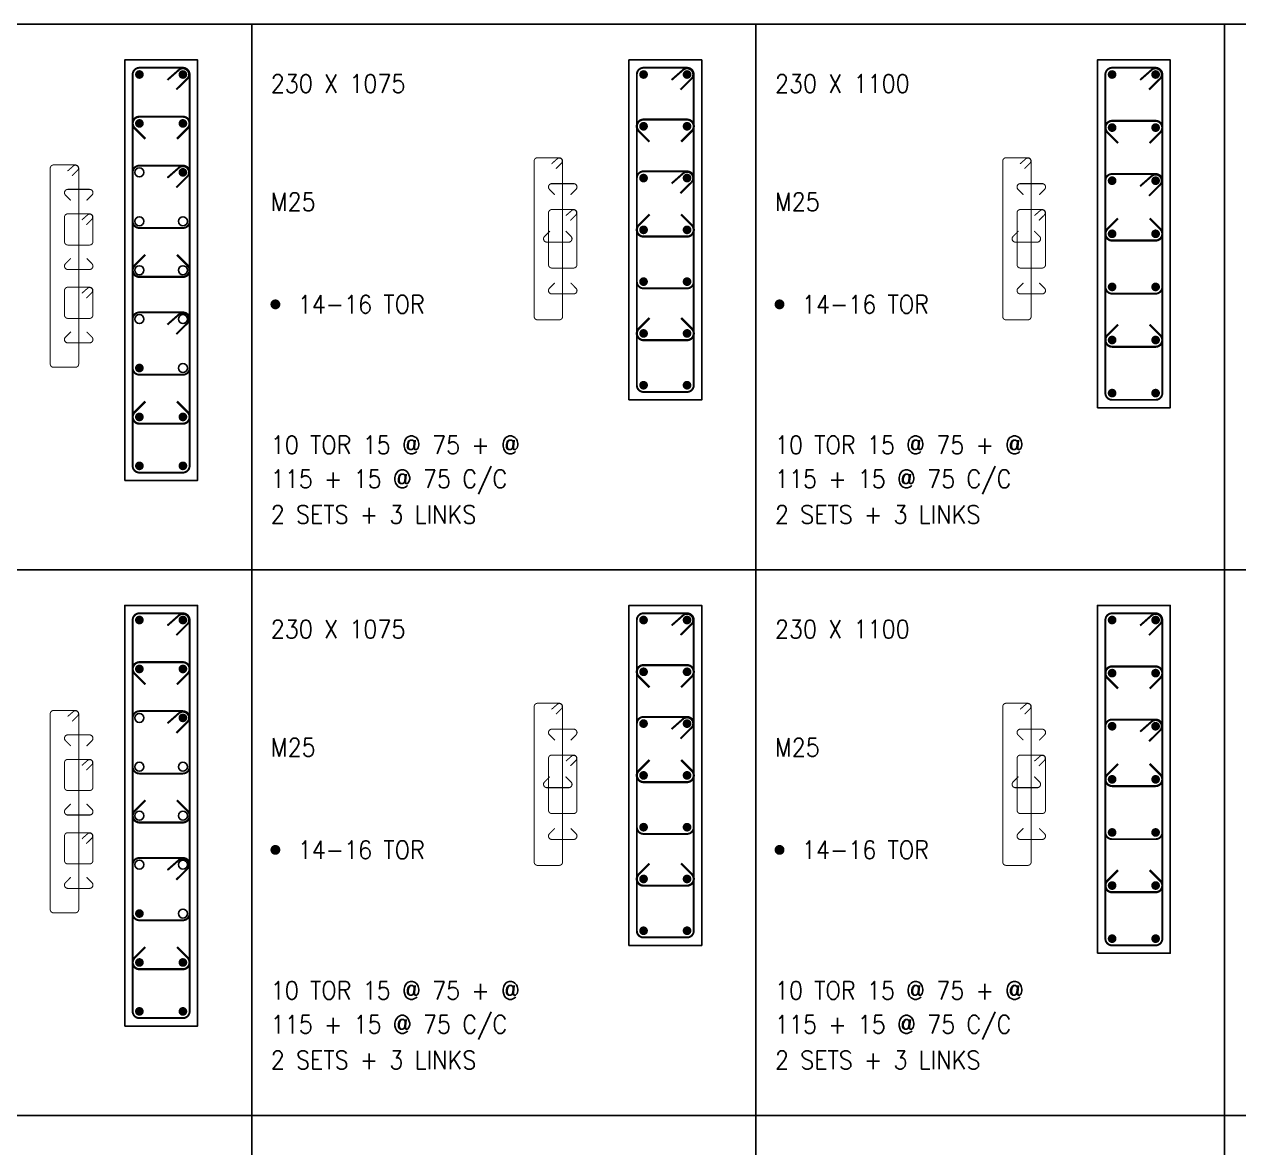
# Model space of a CAD drawing. Extents: x -200722 to 834823, y -494970 to 88783.
# Drawn here: x 376544 to 391900, y -69310 to -55100 of the extents above; entities that cross this region are included whole.
import ezdxf
from ezdxf.enums import TextEntityAlignment as Align

# ---------------------------------------------------------------- set-up
doc = ezdxf.new("R2010")
doc.units = 0
doc.header["$LTSCALE"] = 100
doc.header["$MEASUREMENT"] = 0
for name, color, linetype in [('5', 4, 'CONTINUOUS'), ('COL. SHED. STEEL.', 6, 'CONTINUOUS'), ('column', 240, 'CONTINUOUS'), ('STEEL', 6, 'CONTINUOUS'), ('TEXT', 2, 'CONTINUOUS')]:
    doc.layers.add(name, color=color, linetype=linetype)
doc.styles.add('ROMANS', font='romans.shx')

msp = doc.modelspace()

# ---------------------------------------------------------------- linework, layer by layer
at = {"layer": '5', "color": 7, "lineweight": -2}
for p, q in [((330496.4, -55100.4), (412446.4, -55100.4)), ((379420.1, -104400.4), (379420.1, -55100.4)), ((385794.9, -104400.4), (385794.9, -55100.4)), ((391719.8, -104400.4), (391719.8, -55100.4)), ((330496.4, -62000.4), (412446.4, -62000.4)), ((330496.4, -68900.4), (412446.4, -68900.4))]:
    msp.add_line(p, q, dxfattribs=at)
at = {"layer": 'COL. SHED. STEEL.', "color": 140, "linetype": 'Continuous'}
for points, const_width in [([(377999.2, -57676.9), (378549.2, -57676.9, 0.4142136), (378634.2, -57591.9), (378634.2, -56973.1, 0.4142136), (378549.2, -56888.1), (377999.2, -56888.1, 0.4142136), (377914.2, -56973.1), (377914.2, -57591.9, 0.4142136)], 25), ([(384374, -58440.6), (384924, -58440.6, 0.4142136), (385009, -58355.6), (385009, -57045.6, 0.4142136), (384924, -56960.6), (384374, -56960.6, 0.4142136), (384289, -57045.6), (384289, -58355.6, 0.4142136)], 25), ([(390298.8, -58507.3), (390848.8, -58507.3, 0.4142136), (390933.8, -58422.3), (390933.8, -57078.9, 0.4142136), (390848.8, -56993.9), (390298.8, -56993.9, 0.4142136), (390213.8, -57078.9), (390213.8, -58422.3, 0.4142136)], 25), ([(377094.3, -57892.3), (377369.3, -57892.3, 0.4142136), (377411.8, -57849.8), (377411.8, -57540.4, 0.4142136), (377369.3, -57497.9), (377094.3, -57497.9, 0.4142136), (377051.8, -57540.4), (377051.8, -57849.8, 0.4142136)], 12.5), ([(383214.6, -58183.5), (383489.6, -58183.5, 0.4142136), (383532.1, -58141), (383532.1, -57486, 0.4142136), (383489.6, -57443.5), (383214.6, -57443.5, 0.4142136), (383172.1, -57486), (383172.1, -58141, 0.4142136)], 12.5), ([(389139.4, -58183.5), (389414.4, -58183.5, 0.4142136), (389456.9, -58141), (389456.9, -57486, 0.4142136), (389414.4, -57443.5), (389139.4, -57443.5, 0.4142136), (389096.9, -57486), (389096.9, -58141, 0.4142136)], 12.5), ([(377094.3, -58820.4), (377369.3, -58820.4, 0.4142136), (377411.8, -58777.9), (377411.8, -58468.6, 0.4142136), (377369.3, -58426.1), (377094.3, -58426.1, 0.4142136), (377051.8, -58468.6), (377051.8, -58777.9, 0.4142136)], 12.5), ([(377999.2, -59533.1), (378549.2, -59533.1, 0.4142136), (378634.2, -59448.1), (378634.2, -58829.4, 0.4142136), (378549.2, -58744.4), (377999.2, -58744.4, 0.4142136), (377914.2, -58829.4), (377914.2, -59448.1, 0.4142136)], 25), ([(377999.2, -64576.9), (378549.2, -64576.9, 0.4142136), (378634.2, -64491.9), (378634.2, -63873.1, 0.4142136), (378549.2, -63788.1), (377999.2, -63788.1, 0.4142136), (377914.2, -63873.1), (377914.2, -64491.9, 0.4142136)], 25), ([(384374, -65340.6), (384924, -65340.6, 0.4142136), (385009, -65255.6), (385009, -63945.6, 0.4142136), (384924, -63860.6), (384374, -63860.6, 0.4142136), (384289, -63945.6), (384289, -65255.6, 0.4142136)], 25), ([(390298.8, -65407.3), (390848.8, -65407.3, 0.4142136), (390933.8, -65322.3), (390933.8, -63978.9, 0.4142136), (390848.8, -63893.9), (390298.8, -63893.9, 0.4142136), (390213.8, -63978.9), (390213.8, -65322.3, 0.4142136)], 25), ([(383214.6, -65083.5), (383489.6, -65083.5, 0.4142136), (383532.1, -65041), (383532.1, -64386, 0.4142136), (383489.6, -64343.5), (383214.6, -64343.5, 0.4142136), (383172.1, -64386), (383172.1, -65041, 0.4142136)], 12.5), ([(389139.4, -65083.5), (389414.4, -65083.5, 0.4142136), (389456.9, -65041), (389456.9, -64386, 0.4142136), (389414.4, -64343.5), (389139.4, -64343.5, 0.4142136), (389096.9, -64386), (389096.9, -65041, 0.4142136)], 12.5), ([(377094.3, -64792.3), (377369.3, -64792.3, 0.4142136), (377411.8, -64749.8), (377411.8, -64440.4, 0.4142136), (377369.3, -64397.9), (377094.3, -64397.9, 0.4142136), (377051.8, -64440.4), (377051.8, -64749.8, 0.4142136)], 12.5), ([(377094.3, -65720.4), (377369.3, -65720.4, 0.4142136), (377411.8, -65677.9), (377411.8, -65368.6, 0.4142136), (377369.3, -65326.1), (377094.3, -65326.1, 0.4142136), (377051.8, -65368.6), (377051.8, -65677.9, 0.4142136)], 12.5), ([(377999.2, -66433.1), (378549.2, -66433.1, 0.4142136), (378634.2, -66348.1), (378634.2, -65729.4, 0.4142136), (378549.2, -65644.4), (377999.2, -65644.4, 0.4142136), (377914.2, -65729.4), (377914.2, -66348.1, 0.4142136)], 25)]:
    msp.add_lwpolyline(points, format="xyb", close=True, dxfattribs=dict(at, const_width=const_width))
for points, const_width in [([(378466, -57164), (378608.1, -57023.3, 0.9275277), (378498.5, -56914.7), (378353.5, -57042)], 25), ([(384840.8, -57236.5), (384982.9, -57095.8, 0.9275277), (384873.3, -56987.2), (384728.3, -57114.5)], 25), ([(390765.6, -57269.8), (390907.7, -57129.1, 0.9275277), (390798.1, -57020.5), (390653.1, -57147.8)], 25), ([(377327.7, -57635.9), (377398.8, -57565.5, 0.9275277), (377344, -57511.2), (377271.4, -57574.9)], 12.5), ([(383448, -57581.5), (383519, -57511.1, 0.9275277), (383464.2, -57456.8), (383391.7, -57520.5)], 12.5), ([(389372.8, -57581.5), (389443.8, -57511.1, 0.9275277), (389389, -57456.8), (389316.5, -57520.5)], 12.5), ([(377327.7, -58564), (377398.8, -58493.7, 0.9275277), (377344, -58439.3), (377271.4, -58503)], 12.5), ([(378466, -59020.2), (378608.1, -58879.5, 0.9275277), (378498.5, -58770.9), (378353.5, -58898.3)], 25), ([(378466, -64064), (378608.1, -63923.3, 0.9275277), (378498.5, -63814.7), (378353.5, -63942)], 25), ([(384840.8, -64136.5), (384982.9, -63995.8, 0.9275277), (384873.3, -63887.2), (384728.3, -64014.5)], 25), ([(390765.6, -64169.8), (390907.7, -64029.1, 0.9275277), (390798.1, -63920.5), (390653.1, -64047.8)], 25), ([(383448, -64481.5), (383519, -64411.1, 0.9275277), (383464.2, -64356.8), (383391.7, -64420.5)], 12.5), ([(389372.8, -64481.5), (389443.8, -64411.1, 0.9275277), (389389, -64356.8), (389316.5, -64420.5)], 12.5), ([(377327.7, -64535.9), (377398.8, -64465.5, 0.9275277), (377344, -64411.2), (377271.4, -64474.9)], 12.5), ([(377327.7, -65464), (377398.8, -65393.7, 0.9275277), (377344, -65339.3), (377271.4, -65403)], 12.5), ([(378466, -65920.2), (378608.1, -65779.5, 0.9275277), (378498.5, -65670.9), (378353.5, -65798.3)], 25)]:
    msp.add_lwpolyline(points, format="xyb", dxfattribs=dict(at, const_width=const_width))
at = {"layer": 'column', "color": 4, "linetype": 'Continuous'}
for points in [[(377814.2, -60870.6), (378734.2, -60870.6), (378734.2, -55550.6), (377814.2, -55550.6)], [(384189, -59850.6), (385109, -59850.6), (385109, -55550.6), (384189, -55550.6)], [(390113.8, -59950.6), (391033.8, -59950.6), (391033.8, -55550.6), (390113.8, -55550.6)], [(377814.2, -67770.6), (378734.2, -67770.6), (378734.2, -62450.6), (377814.2, -62450.6)], [(384189, -66750.6), (385109, -66750.6), (385109, -62450.6), (384189, -62450.6)], [(390113.8, -66850.6), (391033.8, -66850.6), (391033.8, -62450.6), (390113.8, -62450.6)]]:
    msp.add_lwpolyline(points, close=True, dxfattribs=at)
at = {"layer": 'STEEL'}
for points, const_width in [([(377999.2, -60770.6), (378549.2, -60770.6, 0.4142136), (378634.2, -60685.6), (378634.2, -55735.6, 0.4142136), (378549.2, -55650.6), (377999.2, -55650.6, 0.4142136), (377914.2, -55735.6), (377914.2, -60685.6, 0.4142136)], 25), ([(384374, -59750.6), (384924, -59750.6, 0.4142136), (385009, -59665.6), (385009, -55735.6, 0.4142136), (384924, -55650.6), (384374, -55650.6, 0.4142136), (384289, -55735.6), (384289, -59665.6, 0.4142136)], 25), ([(390298.8, -59850.6), (390848.8, -59850.6, 0.4142136), (390933.8, -59765.6), (390933.8, -55735.6, 0.4142136), (390848.8, -55650.6), (390298.8, -55650.6, 0.4142136), (390213.8, -55735.6), (390213.8, -59765.6, 0.4142136)], 25), ([(383033.2, -58838.5), (383308.2, -58838.5, 0.4142136), (383350.7, -58796), (383350.7, -56831, 0.4142136), (383308.2, -56788.5), (383033.2, -56788.5, 0.4142136), (382990.7, -56831), (382990.7, -58796, 0.4142136)], 12.5), ([(388958, -58838.5), (389233, -58838.5, 0.4142136), (389275.5, -58796), (389275.5, -56831, 0.4142136), (389233, -56788.5), (388958, -56788.5, 0.4142136), (388915.5, -56831), (388915.5, -58796, 0.4142136)], 12.5), ([(376914.3, -59439.2), (377189.3, -59439.2, 0.4142136), (377231.8, -59396.7), (377231.8, -56921.7, 0.4142136), (377189.3, -56879.2), (376914.3, -56879.2, 0.4142136), (376871.8, -56921.7), (376871.8, -59396.7, 0.4142136)], 12.5), ([(379687.5, -58642.9, 1), (379750, -58642.9, 1)], 62.5), ([(386062.4, -58642.9, 1), (386124.9, -58642.9, 1)], 62.5), ([(377999.2, -67670.6), (378549.2, -67670.6, 0.4142136), (378634.2, -67585.6), (378634.2, -62635.6, 0.4142136), (378549.2, -62550.6), (377999.2, -62550.6, 0.4142136), (377914.2, -62635.6), (377914.2, -67585.6, 0.4142136)], 25), ([(384374, -66650.6), (384924, -66650.6, 0.4142136), (385009, -66565.6), (385009, -62635.6, 0.4142136), (384924, -62550.6), (384374, -62550.6, 0.4142136), (384289, -62635.6), (384289, -66565.6, 0.4142136)], 25), ([(390298.8, -66750.6), (390848.8, -66750.6, 0.4142136), (390933.8, -66665.6), (390933.8, -62635.6, 0.4142136), (390848.8, -62550.6), (390298.8, -62550.6, 0.4142136), (390213.8, -62635.6), (390213.8, -66665.6, 0.4142136)], 25), ([(383033.2, -65738.5), (383308.2, -65738.5, 0.4142136), (383350.7, -65696), (383350.7, -63731, 0.4142136), (383308.2, -63688.5), (383033.2, -63688.5, 0.4142136), (382990.7, -63731), (382990.7, -65696, 0.4142136)], 12.5), ([(388958, -65738.5), (389233, -65738.5, 0.4142136), (389275.5, -65696), (389275.5, -63731, 0.4142136), (389233, -63688.5), (388958, -63688.5, 0.4142136), (388915.5, -63731), (388915.5, -65696, 0.4142136)], 12.5), ([(376914.3, -66339.2), (377189.3, -66339.2, 0.4142136), (377231.8, -66296.7), (377231.8, -63821.7, 0.4142136), (377189.3, -63779.2), (376914.3, -63779.2, 0.4142136), (376871.8, -63821.7), (376871.8, -66296.7, 0.4142136)], 12.5), ([(379687.5, -65542.9, 1), (379750, -65542.9, 1)], 62.5), ([(386062.4, -65542.9, 1), (386124.9, -65542.9, 1)], 62.5)]:
    msp.add_lwpolyline(points, format="xyb", close=True, dxfattribs=dict(at, const_width=const_width))
at = {"layer": 'STEEL', "linetype": 'Continuous', "const_width": 55}
for points in [[(377999.2, -55708.1, -1), (377999.2, -55763.1, -1)], [(378549.2, -55708.1, 1), (378549.2, -55763.1, 1)], [(384374, -55708.1, -1), (384374, -55763.1, -1)], [(384924, -55708.1, 1), (384924, -55763.1, 1)], [(390298.8, -55708.1, -1), (390298.8, -55763.1, -1)], [(390848.8, -55708.1, 1), (390848.8, -55763.1, 1)], [(377999.2, -56381.9, 1), (377999.2, -56326.9, 1)], [(378549.2, -56381.9, -1), (378549.2, -56326.9, -1)], [(384374, -56418.1, 1), (384374, -56363.1, 1)], [(384924, -56418.1, -1), (384924, -56363.1, -1)], [(390298.8, -56434.8, 1), (390298.8, -56379.8, 1)], [(390848.8, -56434.8, -1), (390848.8, -56379.8, -1)], [(378549.2, -57000.6, 1), (378549.2, -56945.6, 1)], [(384374, -57073.1, 1), (384374, -57018.1, 1)], [(384924, -57073.1, -1), (384924, -57018.1, -1)], [(390298.8, -57106.4, 1), (390298.8, -57051.4, 1)], [(390848.8, -57106.4, -1), (390848.8, -57051.4, -1)], [(384374, -57728.1, 1), (384374, -57673.1, 1)], [(384924, -57728.1, -1), (384924, -57673.1, -1)], [(390298.8, -57778.1, 1), (390298.8, -57723.1, 1)], [(390848.8, -57778.1, -1), (390848.8, -57723.1, -1)], [(384374, -58383.1, 1), (384374, -58328.1, 1)], [(384924, -58383.1, -1), (384924, -58328.1, -1)], [(390298.8, -58449.8, 1), (390298.8, -58394.8, 1)], [(390848.8, -58449.8, -1), (390848.8, -58394.8, -1)], [(384374, -59038.1, 1), (384374, -58983.1, 1)], [(384924, -59038.1, -1), (384924, -58983.1, -1)], [(390298.8, -59121.4, 1), (390298.8, -59066.4, 1)], [(390848.8, -59121.4, -1), (390848.8, -59066.4, -1)], [(377999.2, -59475.6, 1), (377999.2, -59420.6, 1)], [(384374, -59693.1, 1), (384374, -59638.1, 1)], [(384924, -59693.1, -1), (384924, -59638.1, -1)], [(390298.8, -59793.1, 1), (390298.8, -59738.1, 1)], [(390848.8, -59793.1, -1), (390848.8, -59738.1, -1)], [(377999.2, -60094.4, 1), (377999.2, -60039.4, 1)], [(378549.2, -60094.4, -1), (378549.2, -60039.4, -1)], [(377999.2, -60713.1, 1), (377999.2, -60658.1, 1)], [(378549.2, -60713.1, -1), (378549.2, -60658.1, -1)], [(377999.2, -62608.1, -1), (377999.2, -62663.1, -1)], [(378549.2, -62608.1, 1), (378549.2, -62663.1, 1)], [(384374, -62608.1, -1), (384374, -62663.1, -1)], [(384924, -62608.1, 1), (384924, -62663.1, 1)], [(390298.8, -62608.1, -1), (390298.8, -62663.1, -1)], [(390848.8, -62608.1, 1), (390848.8, -62663.1, 1)], [(377999.2, -63281.9, 1), (377999.2, -63226.9, 1)], [(378549.2, -63281.9, -1), (378549.2, -63226.9, -1)], [(384374, -63318.1, 1), (384374, -63263.1, 1)], [(384924, -63318.1, -1), (384924, -63263.1, -1)], [(390298.8, -63334.8, 1), (390298.8, -63279.8, 1)], [(390848.8, -63334.8, -1), (390848.8, -63279.8, -1)], [(378549.2, -63900.6, 1), (378549.2, -63845.6, 1)], [(384374, -63973.1, 1), (384374, -63918.1, 1)], [(384924, -63973.1, -1), (384924, -63918.1, -1)], [(390298.8, -64006.4, 1), (390298.8, -63951.4, 1)], [(390848.8, -64006.4, -1), (390848.8, -63951.4, -1)], [(384374, -64628.1, 1), (384374, -64573.1, 1)], [(384924, -64628.1, -1), (384924, -64573.1, -1)], [(390298.8, -64678.1, 1), (390298.8, -64623.1, 1)], [(390848.8, -64678.1, -1), (390848.8, -64623.1, -1)], [(384374, -65283.1, 1), (384374, -65228.1, 1)], [(384924, -65283.1, -1), (384924, -65228.1, -1)], [(390298.8, -65349.8, 1), (390298.8, -65294.8, 1)], [(390848.8, -65349.8, -1), (390848.8, -65294.8, -1)], [(384374, -65938.1, 1), (384374, -65883.1, 1)], [(384924, -65938.1, -1), (384924, -65883.1, -1)], [(390298.8, -66021.4, 1), (390298.8, -65966.4, 1)], [(390848.8, -66021.4, -1), (390848.8, -65966.4, -1)], [(377999.2, -66375.6, 1), (377999.2, -66320.6, 1)], [(384374, -66593.1, 1), (384374, -66538.1, 1)], [(384924, -66593.1, -1), (384924, -66538.1, -1)], [(390298.8, -66693.1, 1), (390298.8, -66638.1, 1)], [(390848.8, -66693.1, -1), (390848.8, -66638.1, -1)], [(377999.2, -66994.4, 1), (377999.2, -66939.4, 1)], [(378549.2, -66994.4, -1), (378549.2, -66939.4, -1)], [(377999.2, -67613.1, 1), (377999.2, -67558.1, 1)], [(378549.2, -67613.1, -1), (378549.2, -67558.1, -1)]]:
    msp.add_lwpolyline(points, format="xyb", close=True, dxfattribs=at)
at = {"layer": 'STEEL'}
for points, const_width in [([(378466, -55926.5), (378608.1, -55785.8, 0.9275277), (378498.5, -55677.2), (378353.5, -55804.5)], 25), ([(384840.8, -55926.5), (384982.9, -55785.8, 0.9275277), (384873.3, -55677.2), (384728.3, -55804.5)], 25), ([(390765.6, -55926.5), (390907.7, -55785.8, 0.9275277), (390798.1, -55677.2), (390653.1, -55804.5)], 25), ([(383266.6, -56926.5), (383337.6, -56856.1, 0.9275277), (383282.8, -56801.8), (383210.3, -56865.5)], 12.5), ([(389191.4, -56926.5), (389262.5, -56856.1, 0.9275277), (389207.7, -56801.8), (389135.2, -56865.5)], 12.5), ([(377147.7, -57017.1), (377218.8, -56946.8, 0.9275277), (377164, -56892.5), (377091.4, -56956.1)], 12.5), ([(378466, -62826.5), (378608.1, -62685.8, 0.9275277), (378498.5, -62577.2), (378353.5, -62704.5)], 25), ([(384840.8, -62826.5), (384982.9, -62685.8, 0.9275277), (384873.3, -62577.2), (384728.3, -62704.5)], 25), ([(390765.6, -62826.5), (390907.7, -62685.8, 0.9275277), (390798.1, -62577.2), (390653.1, -62704.5)], 25), ([(383266.6, -63826.5), (383337.6, -63756.1, 0.9275277), (383282.8, -63701.8), (383210.3, -63765.5)], 12.5), ([(389191.4, -63826.5), (389262.5, -63756.1, 0.9275277), (389207.7, -63701.8), (389135.2, -63765.5)], 12.5), ([(377147.7, -63917.1), (377218.8, -63846.8, 0.9275277), (377164, -63792.5), (377091.4, -63856.1)], 12.5)]:
    msp.add_lwpolyline(points, format="xyb", dxfattribs=dict(at, const_width=const_width))
at = {"layer": 'STEEL', "color": 40}
for points in [[(378074.1, -56549.5, 28, 28, 0), (377939.1, -56414.5, 28, 28, -0.6681786), (377999.2, -56269.4, 28, 28, 0), (378549.2, -56269.4, 28, 28, -0.6681786), (378609.3, -56414.5, 28, 28, 0), (378474.2, -56549.5, 0, 0, 0)], [(384449, -56585.8, 28, 28, 0), (384313.9, -56450.7, 28, 28, -0.6681786), (384374, -56305.6, 28, 28, 0), (384924, -56305.6, 28, 28, -0.6681786), (384984.1, -56450.7, 28, 28, 0), (384849.1, -56585.8, 0, 0, 0)], [(390373.8, -56602.4, 28, 28, 0), (390238.7, -56467.4, 28, 28, -0.6681786), (390298.8, -56322.3, 28, 28, 0), (390848.8, -56322.3, 28, 28, -0.6681786), (390908.9, -56467.4, 28, 28, 0), (390773.9, -56602.4, 0, 0, 0)], [(383252.1, -57256.1, 14, 14, 0), (383184.5, -57188.6, 14, 14, -0.6681786), (383214.6, -57116, 14, 14, 0), (383489.6, -57116, 14, 14, -0.6681786), (383519.6, -57188.6, 14, 14, 0), (383452.1, -57256.1, 0, 0, 0)], [(389176.9, -57256.1, 14, 14, 0), (389109.3, -57188.6, 14, 14, -0.6681786), (389139.4, -57116, 14, 14, 0), (389414.4, -57116, 14, 14, -0.6681786), (389444.5, -57188.6, 14, 14, 0), (389376.9, -57256.1, 0, 0, 0)], [(377131.8, -57328.6, 14, 14, 0), (377064.3, -57261.1, 14, 14, -0.6681786), (377094.3, -57188.6, 14, 14, 0), (377369.3, -57188.6, 14, 14, -0.6681786), (377399.4, -57261.1, 14, 14, 0), (377331.8, -57328.6, 0, 0, 0)], [(384449, -57505.4, 28, 28, 0), (384313.9, -57640.5, 28, 28, 0.6681786), (384374, -57785.6, 28, 28, 0), (384924, -57785.6, 28, 28, 0.6681786), (384984.1, -57640.5, 28, 28, 0), (384849.1, -57505.4, 0, 0, 0)], [(390373.8, -57555.4, 28, 28, 0), (390238.7, -57690.5, 28, 28, 0.6681786), (390298.8, -57835.6, 28, 28, 0), (390848.8, -57835.6, 28, 28, 0.6681786), (390908.9, -57690.5, 28, 28, 0), (390773.9, -57555.4, 0, 0, 0)], [(383189.4, -57715.9, 14, 14, 0), (383121.8, -57783.5, 14, 14, 0.6681786), (383151.9, -57856, 14, 14, 0), (383426.9, -57856, 14, 14, 0.6681786), (383456.9, -57783.5, 14, 14, 0), (383389.4, -57715.9, 0, 0, 0)], [(389114.2, -57715.9, 14, 14, 0), (389046.7, -57783.5, 14, 14, 0.6681786), (389076.7, -57856, 14, 14, 0), (389351.7, -57856, 14, 14, 0.6681786), (389381.8, -57783.5, 14, 14, 0), (389314.2, -57715.9, 0, 0, 0)], [(378074.1, -58015.4, 28, 28, 0), (377939.1, -58150.5, 28, 28, 0.6681786), (377999.2, -58295.6, 28, 28, 0), (378549.2, -58295.6, 28, 28, 0.6681786), (378609.3, -58150.5, 28, 28, 0), (378474.2, -58015.4, 0, 0, 0)], [(377131.8, -58061.6, 14, 14, 0), (377064.3, -58129.1, 14, 14, 0.6681786), (377094.3, -58201.7, 14, 14, 0), (377369.3, -58201.7, 14, 14, 0.6681786), (377399.4, -58129.1, 14, 14, 0), (377331.8, -58061.6, 0, 0, 0)], [(383252.1, -58370.9, 14, 14, 0), (383184.5, -58438.5, 14, 14, 0.6681786), (383214.6, -58511, 14, 14, 0), (383489.6, -58511, 14, 14, 0.6681786), (383519.6, -58438.5, 14, 14, 0), (383452.1, -58370.9, 0, 0, 0)], [(389176.9, -58370.9, 14, 14, 0), (389109.3, -58438.5, 14, 14, 0.6681786), (389139.4, -58511, 14, 14, 0), (389414.4, -58511, 14, 14, 0.6681786), (389444.5, -58438.5, 14, 14, 0), (389376.9, -58370.9, 0, 0, 0)], [(384449, -58815.4, 28, 28, 0), (384313.9, -58950.5, 28, 28, 0.6681786), (384374, -59095.6, 28, 28, 0), (384924, -59095.6, 28, 28, 0.6681786), (384984.1, -58950.5, 28, 28, 0), (384849.1, -58815.4, 0, 0, 0)], [(390373.8, -58898.8, 28, 28, 0), (390238.7, -59033.8, 28, 28, 0.6681786), (390298.8, -59178.9, 28, 28, 0), (390848.8, -59178.9, 28, 28, 0.6681786), (390908.9, -59033.8, 28, 28, 0), (390773.9, -58898.8, 0, 0, 0)], [(377131.8, -58989.7, 14, 14, 0), (377064.3, -59057.3, 14, 14, 0.6681786), (377094.3, -59129.8, 14, 14, 0), (377369.3, -59129.8, 14, 14, 0.6681786), (377399.4, -59057.3, 14, 14, 0), (377331.8, -58989.7, 0, 0, 0)], [(378074.1, -59871.7, 28, 28, 0), (377939.1, -60006.7, 28, 28, 0.6681786), (377999.2, -60151.9, 28, 28, 0), (378549.2, -60151.9, 28, 28, 0.6681786), (378609.3, -60006.7, 28, 28, 0), (378474.2, -59871.7, 0, 0, 0)], [(378074.1, -63449.5, 28, 28, 0), (377939.1, -63314.5, 28, 28, -0.6681786), (377999.2, -63169.4, 28, 28, 0), (378549.2, -63169.4, 28, 28, -0.6681786), (378609.3, -63314.5, 28, 28, 0), (378474.2, -63449.5, 0, 0, 0)], [(384449, -63485.8, 28, 28, 0), (384313.9, -63350.7, 28, 28, -0.6681786), (384374, -63205.6, 28, 28, 0), (384924, -63205.6, 28, 28, -0.6681786), (384984.1, -63350.7, 28, 28, 0), (384849.1, -63485.8, 0, 0, 0)], [(390373.8, -63502.4, 28, 28, 0), (390238.7, -63367.4, 28, 28, -0.6681786), (390298.8, -63222.3, 28, 28, 0), (390848.8, -63222.3, 28, 28, -0.6681786), (390908.9, -63367.4, 28, 28, 0), (390773.9, -63502.4, 0, 0, 0)], [(383252.1, -64156.1, 14, 14, 0), (383184.5, -64088.6, 14, 14, -0.6681786), (383214.6, -64016, 14, 14, 0), (383489.6, -64016, 14, 14, -0.6681786), (383519.6, -64088.6, 14, 14, 0), (383452.1, -64156.1, 0, 0, 0)], [(389176.9, -64156.1, 14, 14, 0), (389109.3, -64088.6, 14, 14, -0.6681786), (389139.4, -64016, 14, 14, 0), (389414.4, -64016, 14, 14, -0.6681786), (389444.5, -64088.6, 14, 14, 0), (389376.9, -64156.1, 0, 0, 0)], [(377131.8, -64228.6, 14, 14, 0), (377064.3, -64161.1, 14, 14, -0.6681786), (377094.3, -64088.6, 14, 14, 0), (377369.3, -64088.6, 14, 14, -0.6681786), (377399.4, -64161.1, 14, 14, 0), (377331.8, -64228.6, 0, 0, 0)], [(384449, -64405.4, 28, 28, 0), (384313.9, -64540.5, 28, 28, 0.6681786), (384374, -64685.6, 28, 28, 0), (384924, -64685.6, 28, 28, 0.6681786), (384984.1, -64540.5, 28, 28, 0), (384849.1, -64405.4, 0, 0, 0)], [(390373.8, -64455.4, 28, 28, 0), (390238.7, -64590.5, 28, 28, 0.6681786), (390298.8, -64735.6, 28, 28, 0), (390848.8, -64735.6, 28, 28, 0.6681786), (390908.9, -64590.5, 28, 28, 0), (390773.9, -64455.4, 0, 0, 0)], [(383189.4, -64615.9, 14, 14, 0), (383121.8, -64683.5, 14, 14, 0.6681786), (383151.9, -64756, 14, 14, 0), (383426.9, -64756, 14, 14, 0.6681786), (383456.9, -64683.5, 14, 14, 0), (383389.4, -64615.9, 0, 0, 0)], [(389114.2, -64615.9, 14, 14, 0), (389046.7, -64683.5, 14, 14, 0.6681786), (389076.7, -64756, 14, 14, 0), (389351.7, -64756, 14, 14, 0.6681786), (389381.8, -64683.5, 14, 14, 0), (389314.2, -64615.9, 0, 0, 0)], [(377131.8, -64961.6, 14, 14, 0), (377064.3, -65029.1, 14, 14, 0.6681786), (377094.3, -65101.7, 14, 14, 0), (377369.3, -65101.7, 14, 14, 0.6681786), (377399.4, -65029.1, 14, 14, 0), (377331.8, -64961.6, 0, 0, 0)], [(378074.1, -64915.4, 28, 28, 0), (377939.1, -65050.5, 28, 28, 0.6681786), (377999.2, -65195.6, 28, 28, 0), (378549.2, -65195.6, 28, 28, 0.6681786), (378609.3, -65050.5, 28, 28, 0), (378474.2, -64915.4, 0, 0, 0)], [(383252.1, -65270.9, 14, 14, 0), (383184.5, -65338.5, 14, 14, 0.6681786), (383214.6, -65411, 14, 14, 0), (383489.6, -65411, 14, 14, 0.6681786), (383519.6, -65338.5, 14, 14, 0), (383452.1, -65270.9, 0, 0, 0)], [(389176.9, -65270.9, 14, 14, 0), (389109.3, -65338.5, 14, 14, 0.6681786), (389139.4, -65411, 14, 14, 0), (389414.4, -65411, 14, 14, 0.6681786), (389444.5, -65338.5, 14, 14, 0), (389376.9, -65270.9, 0, 0, 0)], [(384449, -65715.4, 28, 28, 0), (384313.9, -65850.5, 28, 28, 0.6681786), (384374, -65995.6, 28, 28, 0), (384924, -65995.6, 28, 28, 0.6681786), (384984.1, -65850.5, 28, 28, 0), (384849.1, -65715.4, 0, 0, 0)], [(390373.8, -65798.8, 28, 28, 0), (390238.7, -65933.8, 28, 28, 0.6681786), (390298.8, -66078.9, 28, 28, 0), (390848.8, -66078.9, 28, 28, 0.6681786), (390908.9, -65933.8, 28, 28, 0), (390773.9, -65798.8, 0, 0, 0)], [(377131.8, -65889.7, 14, 14, 0), (377064.3, -65957.3, 14, 14, 0.6681786), (377094.3, -66029.8, 14, 14, 0), (377369.3, -66029.8, 14, 14, 0.6681786), (377399.4, -65957.3, 14, 14, 0), (377331.8, -65889.7, 0, 0, 0)], [(378074.1, -66771.7, 28, 28, 0), (377939.1, -66906.7, 28, 28, 0.6681786), (377999.2, -67051.9, 28, 28, 0), (378549.2, -67051.9, 28, 28, 0.6681786), (378609.3, -66906.7, 28, 28, 0), (378474.2, -66771.7, 0, 0, 0)]]:
    msp.add_lwpolyline(points, format="xyseb", dxfattribs=at)
at = {"layer": 'STEEL', "color": 0}
for centre in [(377999.2, -56973.1), (377999.2, -57591.9), (378549.2, -57591.9), (377999.2, -58210.6), (378549.2, -58210.6), (377999.2, -58829.4), (378549.2, -58829.4), (378549.2, -59448.1), (377999.2, -63873.1), (377999.2, -64491.9), (378549.2, -64491.9), (377999.2, -65110.6), (378549.2, -65110.6), (377999.2, -65729.4), (378549.2, -65729.4), (378549.2, -66348.1)]:
    msp.add_circle(centre, 57, dxfattribs=at)

# ---------------------------------------------------------------- texts
at = {"layer": 'TEXT', "ltscale": 5, "style": 'ROMANS', "width": 0.9}
for s, p in [('230 X 1075', (379660.4, -55850.4)), ('230 X 1100', (386035.2, -55850.4)), ('M25', (379660.4, -57345.4)), ('M25', (386035.2, -57345.4)), ('14-16 TOR', (380002, -58642.9)), ('14-16 TOR', (386376.8, -58642.9)), ('10 TOR 15 @ 75 + @ ', (379660.4, -60420.4)), ('10 TOR 15 @ 75 + @ ', (386035.2, -60420.4)), ('115 + 15 @ 75 C/C', (379660.4, -60850)), ('115 + 15 @ 75 C/C', (386035.2, -60850)), ('2 SETS + 3 LINKS', (379660.4, -61300.5)), ('2 SETS + 3 LINKS', (386035.2, -61300.5)), ('230 X 1075', (379660.4, -62750.4)), ('230 X 1100', (386035.2, -62750.4)), ('M25', (379660.4, -64245.4)), ('M25', (386035.2, -64245.4)), ('14-16 TOR', (380002, -65542.9)), ('14-16 TOR', (386376.8, -65542.9)), ('10 TOR 15 @ 75 + @ ', (379660.4, -67320.4)), ('10 TOR 15 @ 75 + @ ', (386035.2, -67320.4)), ('115 + 15 @ 75 C/C', (379660.4, -67750)), ('115 + 15 @ 75 C/C', (386035.2, -67750)), ('2 SETS + 3 LINKS', (379660.4, -68200.5)), ('2 SETS + 3 LINKS', (386035.2, -68200.5))]:
    msp.add_text(s, height=230, dxfattribs=at).set_placement(p, align=Align.MIDDLE_LEFT)

doc.saveas('drawing.dxf')
